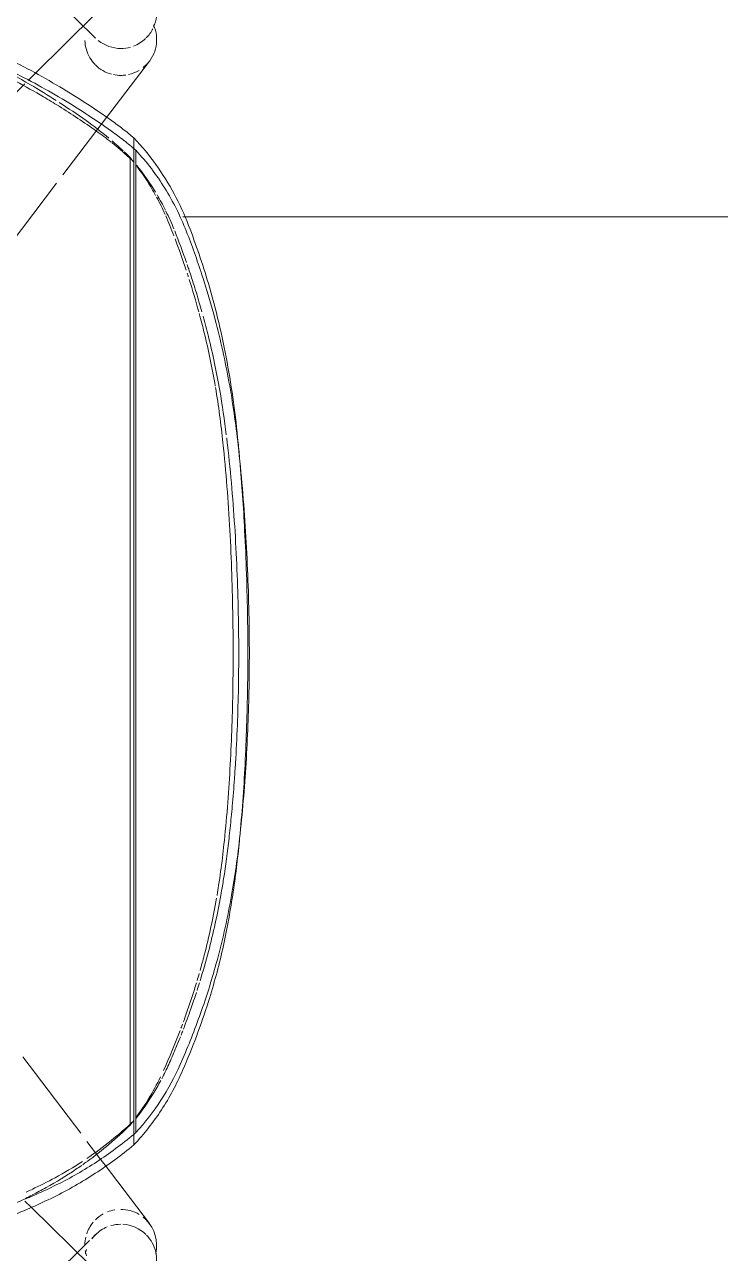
# Model space of a CAD drawing. Header units: millimetres. Extents: x 81566 to 292854, y -8553 to 29000.
# Drawn here: x 106216.1 to 106448.7, y 17035.5 to 17446.3 of the extents above; entities that cross this region are included whole.
import ezdxf

# ---------------------------------------------------------------- set-up
doc = ezdxf.new("R2010")
doc.units = ezdxf.units.MM
doc.linetypes.add('ADSK_Штрих_ш2 п1', pattern=[300, 200, -100])
doc.layers.add('A-DETL-1', color=7, linetype='ADSK_Штрих_ш2 п1', lineweight=9)
doc.layers.add('I-FURN-1', color=9, linetype='Continuous', lineweight=9, true_color=0x808080)

# ---------------------------------------------------------------- blocks, each defined once
blk = doc.blocks.new('Chair_IconsOfDenmark_NamNam_WoodChair - 1_187-V134-План расстановки мебели и оборудования 2 этажа в осях 23-33')
at = {"layer": 'I-FURN-1'}
blk.add_line((3.26, -169.79), (24.55, -148.24), dxfattribs=at)
for start, end in [(141.2585, 180), (135, 135.3477), (180, 195.8523), (200.9072, 223.6369), (225, 243.2804), (246.1351, 315)]:
    blk.add_arc((11.8, -178.23), 12, start, end, dxfattribs=at)
blk = doc.blocks.new('Chair_IconsOfDenmark_NamNam_WoodChair - 1_187-V135-План расстановки мебели и оборудования 2 этажа в осях 23-33')
at = {"layer": 'I-FURN-1'}
for p, q in [((378.63, -124.4), (400.15, -146.18)), ((366.85, -156.75), (345.97, -140.87)), ((24.55, -148.24), (26.59, -146.18)), ((49.25, -164.83), (74.76, -145.44)), ((401.2, -147.25), (403.53, -149.6)), ((4.87, -168.17), (24.55, -148.24)), ((403.53, -149.6), (423.47, -169.79)), ((386.52, -171.7), (369.69, -158.91)), ((40.78, -171.26), (46.5, -166.92)), ((38.53, -172.98), (40.78, -171.26)), ((388.88, -173.5), (386.52, -171.7)), ((19.06, -187.78), (38.53, -172.98)), ((407.67, -187.78), (388.88, -173.5)), ((49.02, -182.64), (45.37, -182.64)), ((378.43, -182.64), (49.02, -182.64)), ((377.89, -183.3), (49.5, -183.3)), ((375.46, -181.38), (52, -181.38)), ((373.99, -182.64), (53.45, -182.64)), ((382.02, -182.64), (378.43, -182.64))]:
    blk.add_line(p, q, dxfattribs=at)
for centre, start, end in [((11.8, -178.23), 99.0915, 107.175), ((11.8, -178.23), 76.8371, 88.5999), ((11.8, -178.23), 50.1832, 71.5639), ((414.93, -178.23), 106.847, 134.3064), ((414.93, -178.23), 91.4001, 106.4409), ((11.8, -178.23), 29.3668, 45), ((414.93, -178.23), 135, 165.2052), ((11.8, -178.23), 9.5114, 21.6841), ((414.93, -178.23), 168.1903, 180), ((11.8, -178.23), 329.0818, 0), ((414.93, -178.23), 180, 187.9321), ((414.93, -178.23), 192.635, 210.5819), ((11.8, -178.23), 256.8127, 315), ((11.8, -178.23), 315, 321.5101), ((414.93, -178.23), 218.3184, 225), ((414.93, -178.23), 225, 293.8649)]:
    blk.add_arc(centre, 12, start, end, dxfattribs=at)
for points, knots in [([(9.43, -83.83), (9.88, -90.96), (11.51, -105.09), (15.72, -124.26), (20.42, -138.7), (24.46, -148.56), (27.85, -155.85), (31.61, -162.95), (37.18, -172.03), (41.93, -178.49), (45.37, -182.64)], [0, 0, 0, 0, 0.2, 0.4, 0.55, 0.625, 0.7, 0.775, 0.85, 1, 1, 1, 1]), ([(14.43, -88.75), (14.88, -95.59), (16.48, -109.14), (20.59, -127.52), (25.18, -141.35), (29.13, -150.8), (32.43, -157.77), (36.1, -164.55), (41.52, -173.21), (46.16, -179.36), (49.5, -183.3)], [0, 0, 0, 0, 0.2, 0.4, 0.55, 0.625, 0.7, 0.775, 0.85, 1, 1, 1, 1]), ([(405.64, -133.81), (402.61, -140.15), (398.39, -148.1), (393.74, -155.79), (392.7, -157.47)], [0, 0, 0, 0, 0.5, 0.6407452, 0.6407452, 0.6407452, 0.6407452]), ([(406.53, -135.76), (404.4, -139.91), (400.54, -146.95), (396.36, -153.79), (394.55, -156.61)], [0.183317, 0.183317, 0.183317, 0.183317, 0.5, 0.7277046, 0.7277046, 0.7277046, 0.7277046]), ([(37.19, -163.26), (35.01, -160.02), (32.08, -155.19), (29.42, -150.19), (28.63, -148.63)], [0.2, 0.2, 0.2, 0.2, 0.3, 0.3446744, 0.3446744, 0.3446744, 0.3446744]), ([(39.82, -165.41), (37.89, -162.45), (34.61, -156.92), (31.71, -151.17), (30.49, -148.56)], [0.2023471, 0.2023471, 0.2023471, 0.2023471, 0.3, 0.379627, 0.379627, 0.379627, 0.379627]), ([(380.44, -175.22), (380.09, -175.67), (378.03, -178.21), (375.86, -180.67), (373.99, -182.64)], [0.3953288, 0.3953288, 0.3953288, 0.3953288, 0.5, 1, 1, 1, 1]), ([(66.88, -191.62), (65.38, -190.81), (61.04, -188.32), (56.94, -185.43), (54.34, -183.36)], [0.2689381, 0.2689381, 0.2689381, 0.2689381, 0.5, 0.9485536, 0.9485536, 0.9485536, 0.9485536]), ([(68.1, -191.53), (65.59, -190.31), (60.99, -187.8), (56.64, -184.88), (54.66, -183.42)], [0.1097724, 0.1097724, 0.1097724, 0.1097724, 0.5, 0.8440882, 0.8440882, 0.8440882, 0.8440882]), ([(372.57, -183.61), (370, -185.52), (366.78, -187.64), (363.42, -189.54), (362.82, -189.87)], [0.1375209, 0.1375209, 0.1375209, 0.1375209, 0.5, 0.5776444, 0.5776444, 0.5776444, 0.5776444]), ([(96.33, -203.51), (94.49, -202.91), (90.38, -201.52), (86.32, -200.03), (84.09, -199.17)], [0.3547182, 0.3547182, 0.3547182, 0.3547182, 0.5, 0.6793937, 0.6793937, 0.6793937, 0.6793937]), ([(315.64, -207.53), (309.67, -209), (298.76, -211.27), (287.72, -212.9), (282.74, -213.51)], [0, 0, 0, 0, 0.5, 0.9077977, 0.9077977, 0.9077977, 0.9077977]), ([(147.84, -217.97), (156.06, -218.76), (172.8, -219.95), (189.64, -220.48), (198.2, -220.61)], [0.0144057, 0.0144057, 0.0144057, 0.0144057, 0.5, 1, 1, 1, 1]), ([(221.42, -220.61), (231.25, -220.46), (248.85, -219.9), (266.37, -218.71), (274.12, -218.03)], [0, 0, 0, 0, 0.5, 0.8977725, 0.8977725, 0.8977725, 0.8977725])]:
    blk.add_open_spline(points, degree=3, knots=knots, dxfattribs=at)
for points in [[(384.31, -175.1), (388.39, -169.37), (396.02, -157.61), (402.61, -145.25), (405.64, -138.92)], [(387.83, -175.13), (392.09, -169.13), (400.07, -156.81), (406.95, -143.83), (410.11, -137.17)], [(28.6, -148.56), (28.22, -147.82), (27.85, -147.08), (27.48, -146.33)], [(30.38, -148.34), (30.11, -147.75), (29.83, -147.15), (29.56, -146.55)], [(392.59, -157.64), (389.96, -161.86), (387.21, -166.02), (384.31, -170.09)], [(393.9, -157.64), (391.94, -160.67), (389.92, -163.66), (387.83, -166.61)], [(38.52, -165.19), (38.07, -164.55), (37.63, -163.9), (37.19, -163.26)], [(39.69, -166.82), (39.37, -166.38), (39.05, -165.94), (38.74, -165.5)], [(52, -181.38), (47.56, -176.82), (43.48, -172.03), (39.78, -166.95)], [(53.45, -182.64), (48.78, -177.67), (44.55, -172.43), (40.78, -166.85)], [(387.83, -166.61), (385.96, -169.24), (384, -171.78), (381.94, -174.24)], [(384.31, -170.09), (383.12, -171.77), (381.87, -173.42), (380.59, -175.04)], [(381.03, -175.31), (379.94, -176.59), (378.82, -177.84), (377.67, -179.07)], [(377.89, -183.3), (379.02, -181.98), (381.22, -179.29), (383.3, -176.51), (384.31, -175.1)], [(382.02, -182.64), (383.03, -181.42), (385.02, -178.96), (386.91, -176.42), (387.83, -175.13)], [(377.39, -179.37), (376.76, -180.04), (376.11, -180.72), (375.46, -181.38)], [(45.37, -182.64), (49.04, -186.07), (56.86, -192.19), (65.63, -196.88), (70.24, -198.89)], [(49.5, -183.3), (52.89, -186.4), (60.06, -191.95), (68.04, -196.26), (72.24, -198.12)], [(53.48, -182.54), (52.98, -182.16), (52.49, -181.77), (52, -181.38)], [(350.92, -200.11), (355.95, -198.13), (365.48, -193.38), (373.93, -186.95), (377.89, -183.3)], [(352.74, -200.92), (356.38, -199.52), (363.4, -196.32), (373.25, -190.2), (379.19, -185.3), (382.02, -182.64)], [(372.91, -183.52), (370.02, -185.84), (367, -187.95), (363.86, -189.85)], [(375.46, -181.38), (374.88, -181.85), (374.3, -182.31), (373.71, -182.76)], [(72.24, -194.25), (70.62, -193.52), (69.03, -192.75), (67.47, -191.93)], [(83.63, -198.08), (79.12, -196.37), (74.65, -194.52), (70.24, -192.53)], [(362.23, -190.2), (360.32, -191.23), (358.36, -192.2), (356.37, -193.1)], [(363, -190.36), (361.33, -191.35), (359.62, -192.28), (357.88, -193.15)], [(77.31, -196.44), (75.61, -195.73), (73.92, -195), (72.24, -194.25)], [(81.48, -198.15), (80.08, -197.59), (78.69, -197.02), (77.31, -196.44)], [(348.31, -196.36), (344.82, -197.68), (341.31, -198.92), (337.77, -200.09)], [(350.92, -196.26), (347.44, -197.64), (343.93, -198.95), (340.4, -200.17)], [(352.74, -194.64), (351.58, -195.1), (350.42, -195.55), (349.25, -196)], [(357.53, -193.32), (355.61, -194.28), (353.64, -195.16), (351.63, -195.98)], [(355.94, -193.29), (354.89, -193.76), (353.82, -194.21), (352.74, -194.64)], [(70.24, -198.89), (74, -200.52), (81.6, -203.59), (89.34, -206.28), (93.26, -207.53)], [(72.24, -198.12), (77.51, -200.44), (88.19, -204.71), (99.17, -208.22), (104.73, -209.8)], [(83.52, -198.95), (83.03, -198.76), (82.55, -198.57), (82.07, -198.38)], [(85.71, -198.86), (85.26, -198.7), (84.81, -198.53), (84.36, -198.36)], [(89.2, -200.12), (88.26, -199.79), (87.32, -199.45), (86.38, -199.11)], [(99.54, -203.52), (96.07, -202.46), (92.62, -201.33), (89.2, -200.12)], [(321.24, -209.8), (326.29, -208.46), (336.28, -205.51), (346.07, -202), (350.92, -200.11)], [(334.68, -201.1), (331.1, -202.24), (327.49, -203.31), (323.86, -204.31)], [(333.38, -207.53), (336.65, -206.55), (343.15, -204.46), (349.56, -202.14), (352.74, -200.92)], [(338.21, -200.93), (336.64, -201.46), (335.06, -201.98), (333.48, -202.48)], [(336.84, -200.4), (336.42, -200.54), (336, -200.68), (335.58, -200.81)], [(339.66, -200.43), (339.17, -200.6), (338.69, -200.76), (338.21, -200.93)], [(99.49, -204.51), (98.64, -204.25), (97.8, -203.98), (96.96, -203.71)], [(109.98, -207.53), (106.71, -206.66), (103.46, -205.74), (100.24, -204.74)], [(102.65, -204.44), (101.87, -204.21), (101.09, -203.98), (100.31, -203.75)], [(108.76, -206.14), (107.04, -205.68), (105.32, -205.21), (103.62, -204.72)], [(323.27, -204.47), (321.14, -205.05), (319, -205.6), (316.85, -206.14)], [(326.94, -204.48), (325.92, -204.78), (324.89, -205.07), (323.86, -205.36)], [(333.48, -202.48), (331.31, -203.17), (329.13, -203.84), (326.94, -204.48)], [(93.26, -207.53), (99.08, -209.38), (110.84, -212.53), (128.85, -215.83), (140.99, -217.31), (147.1, -217.9)], [(127.79, -210.24), (121.4, -209.13), (115.06, -207.78), (108.76, -206.14)], [(128.77, -211.67), (122.46, -210.53), (116.2, -209.17), (109.98, -207.53)], [(280.09, -217.47), (289.16, -216.59), (307.11, -214.19), (324.68, -210.1), (333.38, -207.53)], [(316.85, -206.14), (310.94, -207.59), (304.99, -208.8), (299.01, -209.82)], [(322.39, -205.77), (320.15, -206.38), (317.9, -206.97), (315.64, -207.53)], [(104.73, -209.8), (111.79, -211.79), (126.03, -215.06), (140.52, -217.16), (147.84, -217.96)], [(147.1, -212.85), (140.94, -212.22), (134.82, -211.42), (128.74, -210.4)], [(131.96, -212.22), (130.9, -212.04), (129.83, -211.86), (128.77, -211.67)], [(134.3, -212.6), (133.52, -212.48), (132.74, -212.35), (131.96, -212.22)], [(147.84, -214.42), (143.3, -213.91), (138.79, -213.31), (134.3, -212.6)], [(198.2, -215.69), (189.64, -215.56), (172.56, -215), (155.57, -213.73), (147.1, -212.85)], [(280.09, -212.38), (270.36, -213.42), (250.86, -214.9), (231.25, -215.54), (221.42, -215.69)], [(279.36, -217.46), (286.45, -216.67), (300.51, -214.65), (314.37, -211.62), (321.24, -209.8)], [(281.71, -213.64), (280.93, -213.73), (280.14, -213.82), (279.36, -213.91)], [(298.59, -209.89), (292.46, -210.92), (286.3, -211.74), (280.09, -212.38)], [(151.3, -214.79), (150.14, -214.67), (148.99, -214.55), (147.84, -214.42)], [(158.59, -215.5), (156.16, -215.28), (153.73, -215.04), (151.3, -214.79)], [(167.73, -216.22), (164.68, -216.01), (161.64, -215.77), (158.6, -215.5)], [(173.03, -216.57), (171.26, -216.46), (169.49, -216.35), (167.73, -216.22)], [(198.34, -217.56), (189.88, -217.4), (181.44, -217.08), (173.03, -216.57)], [(221.42, -215.69), (217.55, -215.75), (209.81, -215.81), (202.07, -215.75), (198.2, -215.69)], [(221.29, -217.56), (217.46, -217.63), (209.81, -217.69), (202.16, -217.63), (198.34, -217.56)], [(279.36, -213.91), (269.73, -215.01), (250.43, -216.64), (231.02, -217.38), (221.29, -217.56)], [(221.29, -221.1), (231.02, -220.92), (250.43, -220.18), (269.73, -218.55), (279.36, -217.46)], [(274.12, -218.03), (276.11, -217.85), (278.1, -217.66), (280.09, -217.47)], [(147.84, -217.96), (156.21, -218.89), (173, -220.3), (189.88, -220.94), (198.34, -221.1)], [(198.2, -220.61), (202.07, -220.67), (209.81, -220.73), (217.55, -220.67), (221.42, -220.61)], [(198.34, -221.1), (202.16, -221.17), (209.81, -221.24), (217.46, -221.17), (221.29, -221.1)]]:
    blk.add_open_spline(points, degree=3, dxfattribs=at)
blk = doc.blocks.new('Chair_IconsOfDenmark_NamNam_WoodChair - 1_187-V136-План расстановки мебели и оборудования 2 этажа в осях 23-33')
at = {"layer": 'I-FURN-1'}
for p, q in [((403.53, -149.6), (421.5, -167.8)), ((422.32, -168.62), (423.47, -169.79))]:
    blk.add_line(p, q, dxfattribs=at)
for start, end in [(72.7125, 79.8546), (45, 53.5195), (22.0368, 45), (0, 16.0843), (315.8146, 356.6986), (225, 283.1873), (283.1873, 314.2342)]:
    blk.add_arc((414.93, -178.23), 12, start, end, dxfattribs=at)

msp = doc.modelspace()

# ---------------------------------------------------------------- linework, layer by layer
at = {"layer": 'A-DETL-1'}
msp.add_line((108569, 17382), (104729, 17382), dxfattribs=at)

# ---------------------------------------------------------------- block references
at = {"layer": 'I-FURN-1', "rotation": 90.00000000000017}
for name, p in [('Chair_IconsOfDenmark_NamNam_WoodChair - 1_187-V134-План расстановки мебели и оборудования 2 этажа в осях 23-33', (106070, 17438.52)), ('Chair_IconsOfDenmark_NamNam_WoodChair - 1_187-V135-План расстановки мебели и оборудования 2 этажа в осях 23-33', (106070, 17026.39)), ('Chair_IconsOfDenmark_NamNam_WoodChair - 1_187-V136-План расстановки мебели и оборудования 2 этажа в осях 23-33', (106070, 16618.28))]:
    msp.add_blockref(name, p, dxfattribs=at)

doc.saveas('drawing.dxf')
